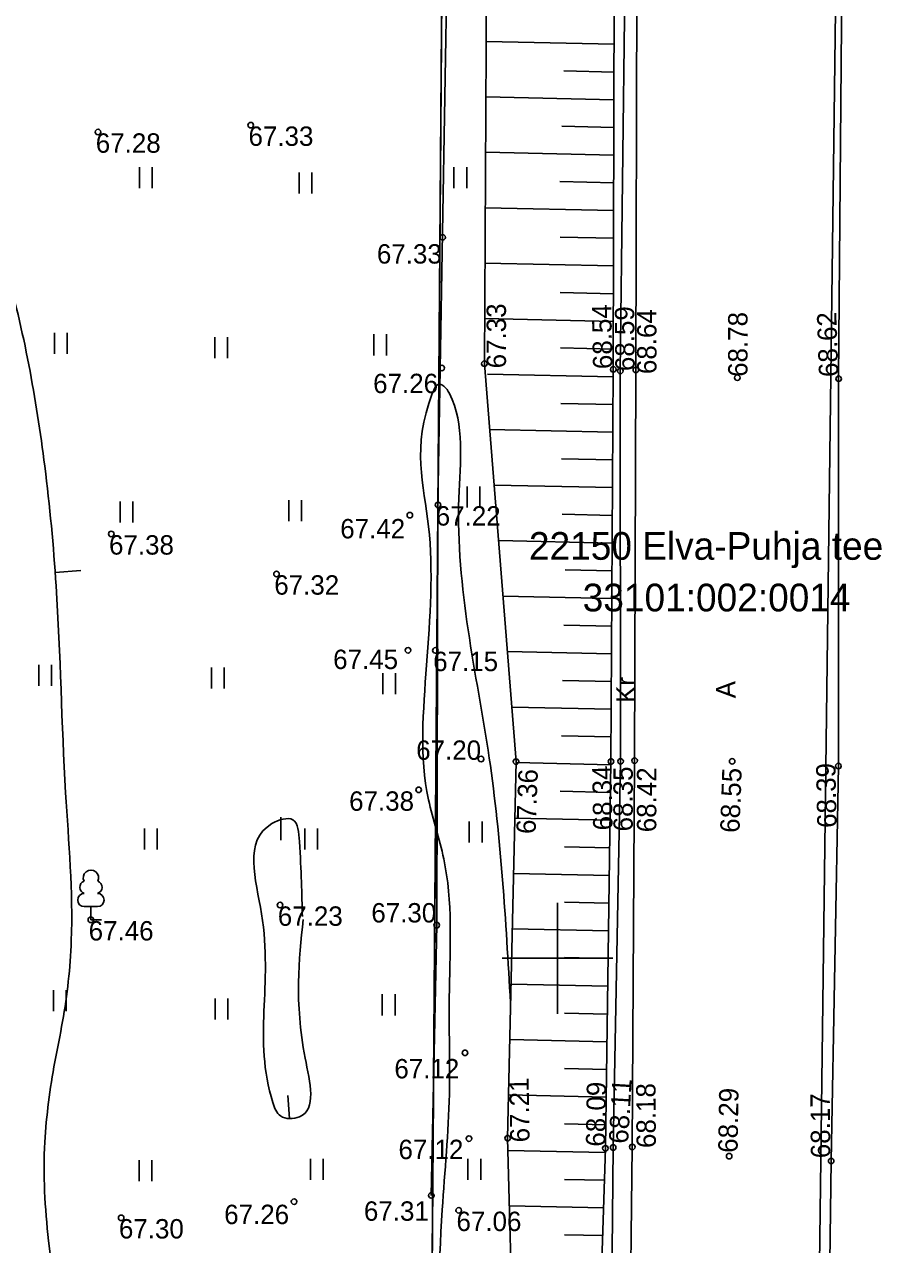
# Model space of a CAD drawing. Extents: x 637051 to 638628, y 6462502 to 6466834.
# Drawn here: x 637830.76 to 637861.7, y 6465839.67 to 6465883.71 of the extents above; entities that cross this region are included whole.
import ezdxf

# ---------------------------------------------------------------- set-up
doc = ezdxf.new("R2010")
doc.units = 0
for name, color, linetype in [('AED', 7, 'Continuous'), ('HALJASTUS', 7, 'Continuous'), ('HORISONTAAL', 7, 'Continuous'), ('KORGUS-EH2000', 7, 'Continuous'), ('MOOTPIIR', 7, 'Continuous'), ('PIIR', 7, 'Continuous'), ('PUU', 7, 'Continuous'), ('RELJEEF', 7, 'Continuous'), ('TEE', 7, 'Continuous'), ('VORK', 7, 'Continuous')]:
    doc.layers.add(name, color=color, linetype=linetype)

msp = doc.modelspace()

# ---------------------------------------------------------------- linework, layer by layer
at = {"layer": 'AED'}
msp.add_lwpolyline([(637846.564, 6465950.349), (637846.604, 6465945.633), (637846.807, 6465941.056), (637846.652, 6465931.019), (637846.289, 6465921.056), (637846.059, 6465910.873), (637846.191, 6465905.708), (637846.16, 6465900.753), (637845.89, 6465895.74), (637845.877, 6465890.964), (637846.016, 6465886.02), (637845.686, 6465866.367), (637845.64, 6465851.198), (637845.445, 6465841.443)], dxfattribs=at)
at = {"layer": 'HALJASTUS'}
for p, q in [((637834.916, 6465878.564), (637834.916, 6465877.804)), ((637835.376, 6465878.564), (637835.376, 6465877.804)), ((637846.263, 6465878.564), (637846.263, 6465877.804)), ((637846.723, 6465878.564), (637846.723, 6465877.804)), ((637840.677, 6465878.364), (637840.677, 6465877.604)), ((637841.137, 6465878.364), (637841.137, 6465877.604)), ((637831.849, 6465872.575), (637831.849, 6465871.815)), ((637832.309, 6465872.575), (637832.309, 6465871.815)), ((637837.634, 6465872.426), (637837.634, 6465871.666)), ((637838.094, 6465872.426), (637838.094, 6465871.666)), ((637843.37, 6465872.525), (637843.37, 6465871.765)), ((637843.83, 6465872.525), (637843.83, 6465871.765)), ((637846.737, 6465867.036), (637846.737, 6465866.276)), ((637847.197, 6465867.036), (637847.197, 6465866.276)), ((637834.218, 6465866.487), (637834.218, 6465865.727)), ((637834.678, 6465866.487), (637834.678, 6465865.727)), ((637840.303, 6465866.537), (637840.303, 6465865.777)), ((637840.763, 6465866.537), (637840.763, 6465865.777)), ((637831.275, 6465860.598), (637831.275, 6465859.838)), ((637831.735, 6465860.598), (637831.735, 6465859.838)), ((637837.51, 6465860.498), (637837.51, 6465859.738)), ((637837.97, 6465860.498), (637837.97, 6465859.738)), ((637843.694, 6465860.299), (637843.694, 6465859.539)), ((637844.154, 6465860.299), (637844.154, 6465859.539)), ((637835.096, 6465854.69), (637835.096, 6465853.93)), ((637835.556, 6465854.69), (637835.556, 6465853.93)), ((637840.882, 6465854.69), (637840.882, 6465853.93)), ((637841.342, 6465854.69), (637841.342, 6465853.93)), ((637846.817, 6465854.94), (637846.817, 6465854.18)), ((637847.277, 6465854.94), (637847.277, 6465854.18)), ((637831.805, 6465848.851), (637831.805, 6465848.091)), ((637832.265, 6465848.851), (637832.265, 6465848.091)), ((637837.64, 6465848.552), (637837.64, 6465847.792)), ((637838.1, 6465848.552), (637838.1, 6465847.792)), ((637843.675, 6465848.701), (637843.675, 6465847.941)), ((637844.135, 6465848.701), (637844.135, 6465847.941)), ((637834.897, 6465842.713), (637834.897, 6465841.953)), ((637835.357, 6465842.713), (637835.357, 6465841.953)), ((637841.081, 6465842.763), (637841.081, 6465842.003)), ((637841.541, 6465842.763), (637841.541, 6465842.003)), ((637846.767, 6465842.763), (637846.767, 6465842.003)), ((637847.227, 6465842.763), (637847.227, 6465842.003))]:
    msp.add_line(p, q, dxfattribs=at)
at = {"layer": 'HORISONTAAL'}
for p, q in [((637831.874, 6465863.929), (637832.799, 6465863.998)), ((637840.015, 6465855.09), (637840.015, 6465854.268)), ((637840.323, 6465844.212), (637840.272, 6465845.051))]:
    msp.add_line(p, q, dxfattribs=at)
for points in [[(637849.11, 6465916.35), (637848.598, 6465923.181), (637848.221, 6465928.011), (637848.152, 6465928.217), (637847.878, 6465928.114), (637847.365, 6465925.921), (637846.749, 6465925.065), (637846.44, 6465924.825), (637846.201, 6465924.962), (637845.721, 6465926.435), (637845.345, 6465930.752), (637843.633, 6465935.549), (637840.414, 6465943.977), (637838.497, 6465950.795), (637837.127, 6465954.872), (637835.347, 6465957.168), (637834.525, 6465957.442), (637831.34, 6465956.894), (637830.074, 6465956.688), (637824.424, 6465957.442), (637821.719, 6465957.613), (637816.823, 6465958.881), (637814.426, 6465959.155), (637813.536, 6465958.847), (637812.508, 6465957.819), (637812.337, 6465956.62), (637813.775, 6465955.318), (637813.741, 6465953.468), (637813.193, 6465951.96), (637811.858, 6465949.733), (637809.187, 6465946.89), (637806.311, 6465942.264), (637804.941, 6465938.495), (637803.572, 6465929.862), (637803.264, 6465925.99), (637803.332, 6465922.906), (637802.168, 6465918.281), (637802.818, 6465914.41), (637803.983, 6465909.373), (637805.489, 6465903.24), (637806.003, 6465896.218), (637807.749, 6465893.27), (637810.249, 6465888.748), (637810.831, 6465885.904), (637811.789, 6465878.846), (637813.056, 6465872.987), (637815.282, 6465866.238)], [(637839.284, 6465794.015), (637839.819, 6465796.396), (637840.124, 6465797.077), (637840.603, 6465797.684), (637841.1, 6465798.285), (637841.458, 6465798.948), (637841.527, 6465801.278), (637841.189, 6465802.226), (637840.771, 6465803.159), (637840.355, 6465804.095), (637840.02, 6465805.047), (637839.85, 6465805.917), (637839.744, 6465806.811), (637839.604, 6465807.696), (637839.336, 6465808.541), (637836.596, 6465813.955), (637834.542, 6465817.655), (637834.253, 6465818.608), (637834.174, 6465819.632), (637834.108, 6465820.661), (637833.857, 6465821.629), (637833.22, 6465822.849), (637832.49, 6465824.026), (637831.758, 6465825.204), (637831.118, 6465826.426), (637829.954, 6465829.304), (637828.706, 6465833.131), (637828.242, 6465835.072), (637827.968, 6465837.047), (637827.893, 6465839.736), (637827.994, 6465842.427), (637828.116, 6465845.117), (637828.105, 6465847.805), (637827.899, 6465851.437), (637827.804, 6465854.536), (637827.753, 6465857.637), (637827.707, 6465860.739), (637827.625, 6465863.84), (637827.283, 6465866.649), (637826.392, 6465869.425), (637825.454, 6465872.165), (637823.517, 6465877.613), (637821.257, 6465883.848), (637821.03, 6465884.728), (637820.89, 6465885.632), (637820.746, 6465886.535), (637820.503, 6465887.411), (637818.518, 6465891.66), (637817.856, 6465892.862), (637817.159, 6465894.042), (637816.474, 6465895.231), (637815.847, 6465896.457), (637815.162, 6465898.581), (637813.45, 6465907.557), (637813.108, 6465909.819), (637813.226, 6465912.043), (637813.36, 6465913.158), (637813.45, 6465914.273), (637813.518, 6465916.945), (637814.203, 6465922.564), (637814.82, 6465928.799), (637814.906, 6465930.027), (637815.028, 6465931.238), (637815.368, 6465932.429), (637815.675, 6465933.016), (637815.872, 6465933.307), (637816.104, 6465933.596), (637816.528, 6465933.853), (637816.994, 6465933.904), (637817.954, 6465933.874), (637818.911, 6465933.596), (637819.925, 6465932.927)], [(637827.831, 6465765.697), (637831.186, 6465770.391), (637833.001, 6465773.201), (637833.446, 6465774.16), (637833.891, 6465776.695), (637834.2, 6465780.67), (637834.576, 6465784.815), (637835.569, 6465788.721), (637837.041, 6465793.723), (637837.795, 6465796.259), (637838.034, 6465800.027), (637838.034, 6465804.344), (637837.589, 6465805.955), (637836.836, 6465808.559), (637836.151, 6465810.066), (637835.585, 6465810.997), (637834.961, 6465811.891), (637834.333, 6465812.781), (637833.754, 6465813.698), (637833.55, 6465814.125), (637833.38, 6465814.572), (637833.209, 6465815.019), (637833.001, 6465815.445), (637832.669, 6465815.915), (637832.284, 6465816.352), (637831.899, 6465816.789), (637831.563, 6465817.261), (637830.502, 6465819.419), (637830.199, 6465820.308), (637829.933, 6465821.208), (637829.66, 6465822.104), (637829.337, 6465822.983), (637828.481, 6465824.901), (637825.331, 6465831.205), (637823.551, 6465835.317), (637823.003, 6465837.235), (637822.729, 6465841.587), (637822.318, 6465849.741), (637821.976, 6465852.756), (637821.359, 6465858.889), (637821.257, 6465861.184), (637820.743, 6465864.713), (637820.23, 6465866.803), (637818.449, 6465871.977), (637816.942, 6465876.773), (637816.086, 6465880.268), (637815.333, 6465884.756), (637814.888, 6465887.12), (637814.032, 6465890.546), (637812.799, 6465895.275), (637812.183, 6465897.673), (637811.361, 6465901.407), (637809.649, 6465908.191), (637809.375, 6465909.699), (637809.432, 6465911.149)], [(637842.126, 6465797.218), (637842.537, 6465797.629), (637842.811, 6465797.492), (637842.879, 6465795.436), (637843.085, 6465792.284), (637843.735, 6465791.736), (637844.249, 6465793.004), (637844.694, 6465794.854), (637844.934, 6465800.027), (637845.139, 6465802.734), (637845.259, 6465805.818), (637845.122, 6465810.683), (637845.122, 6465811.094), (637844.917, 6465811.094), (637844.811, 6465810.792), (637844.76, 6465810.455), (637844.702, 6465810.112), (637844.574, 6465809.792), (637844.3, 6465809.449), (637844.128, 6465809.456), (637843.947, 6465809.514), (637843.571, 6465809.749), (637842.862, 6465810.409), (637841.699, 6465811.621), (637840.602, 6465812.876), (637839.37, 6465814.589), (637838.411, 6465817.878), (637838.289, 6465818.659), (637838.26, 6465819.469), (637838.302, 6465821.114), (637838.177, 6465822.7), (637837.938, 6465823.435), (637837.754, 6465823.782), (637837.521, 6465824.113), (637837.091, 6465824.564), (637836.621, 6465824.948), (637836.14, 6465825.309), (637835.672, 6465825.689), (637834.768, 6465826.483), (637833.891, 6465827.334), (637832.933, 6465829.801), (637832.659, 6465832.336), (637831.632, 6465839.805), (637831.495, 6465843.368), (637831.632, 6465844.807), (637831.858, 6465846.264), (637832.136, 6465847.716), (637832.453, 6465850.632), (637832.248, 6465855.977), (637831.905, 6465863.446), (637831.495, 6465867.762), (637830.056, 6465875.026), (637829.68, 6465876.203), (637829.232, 6465877.356), (637828.786, 6465878.509), (637828.413, 6465879.686), (637827.466, 6465883.669)], [(637848.301, 6465848.392), (637847.536, 6465857.227), (637846.44, 6465866.615), (637846.098, 6465870.383), (637845.893, 6465870.658), (637845.756, 6465870.726), (637845.482, 6465870.383), (637845.345, 6465865.587), (637845.276, 6465860.585), (637845.345, 6465855.72), (637845.893, 6465853.595), (637846.098, 6465848.867), (637846.098, 6465846.812), (637846.098, 6465845.098), (637845.839, 6465840.924), (637845.824, 6465828.07), (637845.807, 6465810.666), (637845.807, 6465803.813), (637844.728, 6465785.62), (637844.66, 6465784.661), (637844.584, 6465784.318), (637843.667, 6465784.113), (637843.393, 6465783.496), (637842.537, 6465780.207), (637839.866, 6465773.629), (637837.915, 6465769.62), (637836.1, 6465766.811)], [(637840.791, 6465851.505), (637840.688, 6465854.212), (637840.448, 6465855), (637839.695, 6465854.863), (637839.318, 6465851.608), (637839.729, 6465844.79), (637840.003, 6465844.31), (637840.688, 6465844.276), (637840.893, 6465846.4), (637840.825, 6465851.403)]]:
    msp.add_spline(points, degree=3, dxfattribs=at)
at = {"layer": 'KORGUS-EH2000'}
for centre in [(637838.928, 6465880.074), (637833.416, 6465879.826), (637845.856, 6465876.025), (637845.823, 6465871.309), (637847.36, 6465871.463), (637852.012, 6465871.258), (637852.826, 6465871.239), (637852.266, 6465871.203), (637856.491, 6465870.958), (637860.146, 6465870.92), (637844.669, 6465865.995), (637845.686, 6465866.367), (637833.894, 6465865.32), (637839.858, 6465863.874), (637844.604, 6465861.119), (637845.593, 6465861.114), (637847.24, 6465857.193), (637848.503, 6465857.101), (637851.93, 6465857.106), (637852.276, 6465857.112), (637852.782, 6465857.135), (637856.302, 6465857.111), (637860.137, 6465856.94), (637844.99, 6465856.082), (637839.986, 6465851.921), (637833.159, 6465851.391), (637845.64, 6465851.198), (637846.661, 6465846.588), (637846.805, 6465843.492), (637848.2, 6465843.507), (637851.729, 6465843.143), (637852.008, 6465843.173), (637852.698, 6465843.191), (637856.194, 6465842.857), (637859.877, 6465842.684), (637845.445, 6465841.443), (637840.492, 6465841.217), (637846.434, 6465840.902), (637834.251, 6465840.634)]:
    msp.add_circle(centre, 0.1, dxfattribs=at)
at = {"layer": 'MOOTPIIR'}
msp.add_lwpolyline([(637706.467, 6465931.444), (637743.779, 6465943.187), (637764.056, 6465948.69), (637785.734, 6465953.343), (637810.204, 6465960.091), (637822.571, 6465960.518), (637835.052, 6465961.43), (637849.692, 6465963.192), (637853.84, 6465963.489), (637861.038, 6465963.411), (637858.293, 6465747.528), (637851.07, 6465747.804), (637844.814, 6465748.215), (637839.018, 6465750.409), (637828.735, 6465752.299), (637818.604, 6465755.203), (637761.04, 6465766.348), (637748.994, 6465768.416), (637728.321, 6465772.815), (637712.145, 6465777.153)], dxfattribs=at)
at = {"layer": 'PIIR'}
msp.add_lwpolyline([(637835.26, 6465205.04), (637838.17, 6465578.31), (637841.96, 6465578.13), (637844.82, 6465752.19), (637846.38, 6465958.05), (637847.66, 6466123.46), (637850.77, 6466141.99), (637851.37, 6466257.55), (637851.48, 6466284.54), (637853.72, 6466297.11), (637855.16, 6466320.64), (637851.54, 6466382.8)], dxfattribs=at)
msp.add_lwpolyline([(637810.23, 6465956.98), (637846.38, 6465958.05), (637844.82, 6465752.19), (637580.18, 6465804.82), (637575.42, 6465887.83), (637736.14, 6465936.54)], close=True, dxfattribs=at)
at = {"layer": 'PUU'}
for p, q in [((637833.399, 6465851.866), (637832.919, 6465851.866)), ((637833.159, 6465851.391), (637833.159, 6465851.866)), ((637833.539, 6465851.391), (637833.159, 6465851.391))]:
    msp.add_line(p, q, dxfattribs=at)
for centre, radius, start, end in [((637833.159, 6465852.911), 0.277, 332.5799, 207.4201), ((637832.989, 6465852.564), 0.233, 109.0217, 253.1415), ((637833.329, 6465852.564), 0.233, 286.8508, 70.9859), ((637832.922, 6465852.103), 0.238, 90.0016, 269.3953), ((637833.396, 6465852.103), 0.238, 270.6047, 89.9984)]:
    msp.add_arc(centre, radius, start, end, dxfattribs=at)
at = {"layer": 'RELJEEF'}
for p, q in [((637852.041, 6465882.993), (637847.422, 6465883.095)), ((637852.039, 6465881.992), (637850.232, 6465882.032)), ((637852.036, 6465880.992), (637847.411, 6465881.095)), ((637852.034, 6465879.992), (637850.161, 6465880.033)), ((637852.031, 6465878.992), (637847.401, 6465879.094)), ((637852.029, 6465877.992), (637850.081, 6465878.035)), ((637852.026, 6465876.991), (637847.39, 6465877.094)), ((637852.024, 6465875.991), (637850.09, 6465876.034)), ((637852.021, 6465874.991), (637847.379, 6465875.094)), ((637852.019, 6465873.991), (637850.099, 6465874.033)), ((637852.016, 6465872.991), (637847.369, 6465873.094)), ((637852.014, 6465871.99), (637850.109, 6465872.033)), ((637852.011, 6465870.99), (637847.478, 6465871.091)), ((637852.005, 6465869.99), (637850.121, 6465870.032)), ((637851.999, 6465868.99), (637847.549, 6465869.089)), ((637851.993, 6465867.99), (637850.142, 6465868.031)), ((637851.987, 6465866.99), (637847.708, 6465867.085)), ((637851.981, 6465865.99), (637850.163, 6465866.03)), ((637851.976, 6465864.99), (637847.868, 6465865.081)), ((637851.97, 6465863.99), (637850.271, 6465864.027)), ((637851.964, 6465862.989), (637848.027, 6465863.077)), ((637851.958, 6465861.989), (637850.226, 6465862.028)), ((637851.952, 6465860.989), (637848.187, 6465861.073)), ((637851.947, 6465859.989), (637850.182, 6465860.028)), ((637851.941, 6465858.989), (637848.346, 6465859.069)), ((637851.935, 6465857.989), (637850.138, 6465858.029)), ((637851.929, 6465856.989), (637848.506, 6465857.065)), ((637851.914, 6465855.989), (637850.094, 6465856.029)), ((637851.9, 6465854.989), (637848.458, 6465855.065)), ((637851.885, 6465853.989), (637850.253, 6465854.025)), ((637851.871, 6465852.989), (637848.413, 6465853.066)), ((637851.856, 6465851.989), (637850.253, 6465852.025)), ((637851.842, 6465850.989), (637848.368, 6465851.066)), ((637851.828, 6465849.989), (637850.253, 6465850.024)), ((637851.813, 6465848.989), (637848.324, 6465849.067)), ((637851.799, 6465847.989), (637850.253, 6465848.024)), ((637851.784, 6465846.989), (637848.279, 6465847.067)), ((637851.77, 6465845.99), (637850.253, 6465846.023)), ((637851.756, 6465844.99), (637848.235, 6465845.068)), ((637851.741, 6465843.99), (637850.253, 6465844.023)), ((637851.724, 6465842.99), (637848.212, 6465843.068)), ((637851.692, 6465841.99), (637850.253, 6465842.022)), ((637851.66, 6465840.991), (637848.266, 6465841.066)), ((637851.628, 6465839.991), (637850.253, 6465840.022))]:
    msp.add_line(p, q, dxfattribs=at)
for points in [[(637850.375, 6465747.808), (637850.405, 6465756.079), (637850.557, 6465770.596), (637850.889, 6465784.365), (637850.991, 6465799.084), (637851.227, 6465813.61), (637851.252, 6465828.313), (637851.729, 6465843.143), (637851.93, 6465857.106), (637852.012, 6465871.258), (637852.046, 6465884.971), (637852.23, 6465899.348), (637852.42, 6465914.265), (637852.534, 6465928.605), (637852.732, 6465943.198), (637853.233, 6465957.793), (637853.179, 6465963.462)], [(637846.594, 6465748.044), (637846.797, 6465751.982), (637847.308, 6465755.879), (637847.6, 6465764.943), (637847.969, 6465770.768), (637848.567, 6465784.311), (637848.564, 6465799.325), (637848.705, 6465813.596), (637848.607, 6465828.399), (637848.2, 6465843.507), (637848.503, 6465857.101), (637847.36, 6465871.463), (637847.433, 6465885.182), (637848.668, 6465899.497), (637849.089, 6465914.309), (637849.387, 6465928.8), (637849.207, 6465943.543), (637849.686, 6465958.133), (637850.547, 6465963.276)]]:
    msp.add_lwpolyline(points, dxfattribs=at)
at = {"layer": 'TEE'}
for points in [[(637853.382, 6465963.515), (637853.399, 6465957.868), (637853.114, 6465943.157), (637852.981, 6465928.613), (637852.885, 6465914.252), (637852.559, 6465899.317), (637852.431, 6465884.93), (637852.266, 6465871.203), (637852.276, 6465857.112), (637852.008, 6465843.173), (637851.861, 6465828.268), (637851.677, 6465813.645), (637851.266, 6465799.089), (637851.182, 6465784.352), (637850.972, 6465770.695), (637850.771, 6465756.068), (637850.489, 6465747.747)], [(637851.07, 6465747.804), (637851.351, 6465756.12), (637851.551, 6465770.716), (637851.746, 6465784.335), (637851.904, 6465799.12), (637852.264, 6465813.647), (637852.53, 6465828.272), (637852.698, 6465843.191), (637852.782, 6465857.135), (637852.826, 6465871.239), (637852.866, 6465885.025), (637852.992, 6465899.336), (637853.224, 6465914.289), (637853.462, 6465928.676), (637853.587, 6465943.253), (637853.805, 6465957.976), (637853.84, 6465963.489)], [(637861.038, 6465963.411), (637860.945, 6465957.346), (637860.77, 6465942.916), (637860.561, 6465928.318), (637860.297, 6465913.901), (637860.19, 6465899.142), (637860.257, 6465885.139), (637860.146, 6465870.92), (637860.137, 6465856.94), (637859.877, 6465842.684), (637859.678, 6465828.101), (637859.486, 6465813.647), (637859.125, 6465798.617), (637858.853, 6465783.922), (637858.739, 6465770.368), (637858.524, 6465755.836), (637858.293, 6465747.528)]]:
    msp.add_lwpolyline(points, dxfattribs=at)
at = {"layer": 'VORK'}
for p, q in [((637850, 6465848), (637850, 6465852)), ((637848, 6465850), (637852, 6465850))]:
    msp.add_line(p, q, dxfattribs=at)

# ---------------------------------------------------------------- texts
at = {"layer": 'KORGUS-EH2000'}
for s, p in [('67.28', (637833.336, 6465879.079)), ('67.33', (637838.848, 6465879.327)), ('67.33', (637843.482, 6465875.078)), ('67.26', (637843.346, 6465870.401)), ('67.22', (637845.606, 6465865.62)), ('67.42', (637842.158, 6465865.159)), ('67.38', (637833.814, 6465864.573)), ('67.32', (637839.778, 6465863.127)), ('67.45', (637841.903, 6465860.442)), ('67.15', (637845.513, 6465860.367)), ('67.20', (637844.9, 6465857.165)), ('67.38', (637842.479, 6465855.326)), ('67.30', (637843.28, 6465851.294)), ('67.23', (637839.906, 6465851.174)), ('67.46', (637833.079, 6465850.644)), ('67.12', (637844.112, 6465845.666)), ('67.12', (637844.26, 6465842.752)), ('67.26', (637837.971, 6465840.406)), ('67.31', (637843.013, 6465840.527)), ('67.30', (637834.171, 6465839.887)), ('67.06', (637846.354, 6465840.155))]:
    msp.add_text(s, height=0.7, dxfattribs=at).set_placement(p)
for s, rotation, p in [('67.33', 90, (637848.141, 6465871.296)), ('68.54', 91.1764, (637851.984, 6465871.274)), ('68.59', 90.4812, (637852.787, 6465871.199)), ('68.64', 90, (637853.572, 6465871.089)), ('68.78', 90, (637856.857, 6465870.988)), ('68.62', 91.9294, (637860.137, 6465870.996)), ('68.34', 90.9872, (637851.988, 6465854.624)), ('68.35', 90, (637852.717, 6465854.581)), ('68.42', 90, (637853.565, 6465854.551)), ('68.55', 87.9987, (637856.566, 6465854.522)), ('68.39', 91.1451, (637860.075, 6465854.715)), ('67.36', 87.8802, (637849.207, 6465854.478)), ('67.21', 90.9138, (637848.995, 6465843.362)), ('68.09', 89.1325, (637851.722, 6465843.197)), ('68.11', 86.6886, (637852.545, 6465843.296)), ('68.18', 90.4032, (637853.552, 6465843.154)), ('68.29', 89.069, (637856.497, 6465842.975)), ('68.17', 90.4812, (637859.845, 6465842.787))]:
    msp.add_text(s, height=0.7, rotation=rotation, dxfattribs=at).set_placement(p)
at = {"layer": 'PIIR'}
for s, p in [('22150 Elva-Puhja tee', (637848.968, 6465864.386)), ('33101:002:0014', (637850.908, 6465862.523))]:
    msp.add_text(s, height=1, dxfattribs=at).set_placement(p)
at = {"layer": 'TEE'}
for s, p in [('Kr', (637852.824, 6465859.22)), ('A', (637856.424, 6465859.388))]:
    msp.add_text(s, height=0.699, rotation=90.1494, dxfattribs=at).set_placement(p)

doc.saveas('drawing.dxf')
